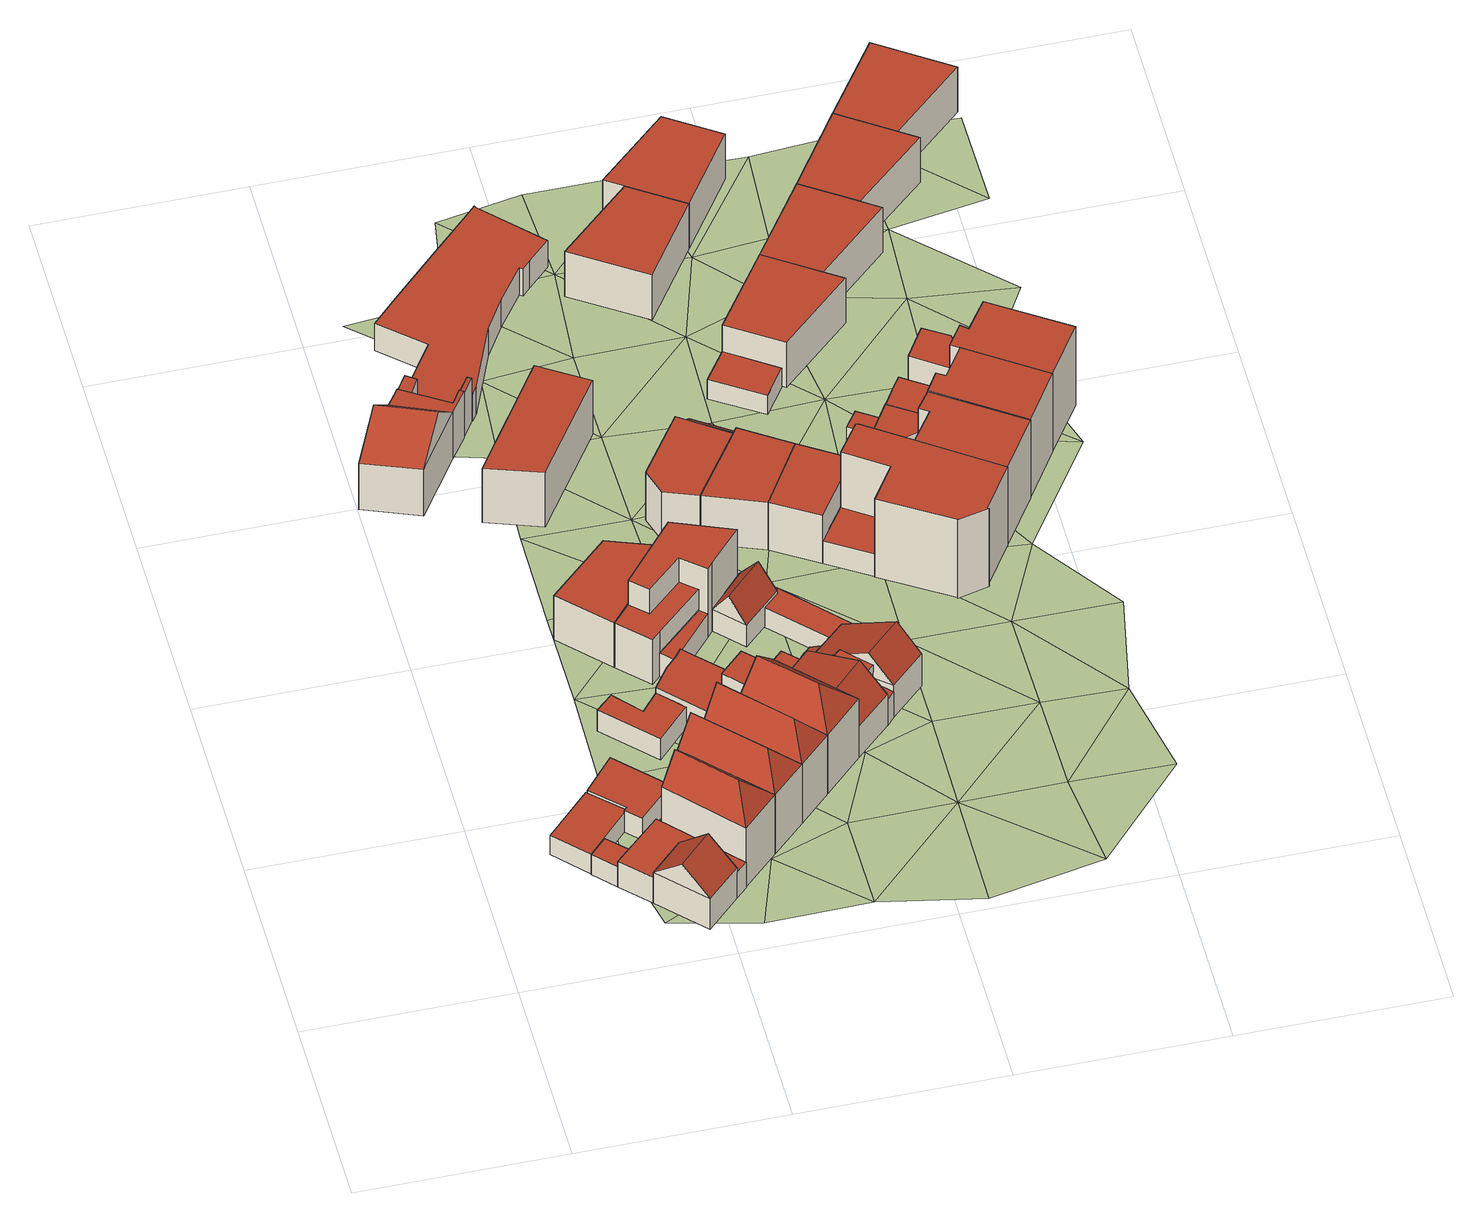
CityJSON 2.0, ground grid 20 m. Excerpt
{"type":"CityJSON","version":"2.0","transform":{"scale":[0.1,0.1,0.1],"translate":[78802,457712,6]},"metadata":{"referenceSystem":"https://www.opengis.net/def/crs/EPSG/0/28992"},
"CityObjects":{
"building1":{"type":"Building","children":["building1-1","building1-2","building1-3","building1-4"]},
"building1-1":{"type":"BuildingPart","attributes":{"RelativeEavesHeight":3.25,"AbsoluteEavesHeight":9.59,"RelativeRidgeHeight":3.25,"AbsoluteRidgeHeight":9.59,"roofType":"1000"},"parents":["building1"],"geometry":[{"type":"Solid","lod":"2","boundaries":[[[[0,1,2,3]],[[1,4,5,2]],[[4,6,7,5]],[[6,8,9,7]],[[8,10,11,9]],[[10,0,3,11]],[[10,8,6,4,1,0]],[[3,2,5,7,9,11]]]],"semantics":{"surfaces":[{"type":"WallSurface"},{"type":"RoofSurface","Slope":90,"Direction":0},{"type":"GroundSurface"}],"values":[[0,0,0,0,0,0,1,2]]}}]},
"building1-2":{"type":"BuildingPart","attributes":{"RelativeEavesHeight":3.87,"AbsoluteEavesHeight":10.19,"RelativeRidgeHeight":6.67,"AbsoluteRidgeHeight":12.99,"roofType":"1030"},"parents":["building1"],"geometry":[{"type":"Solid","lod":"2","boundaries":[[[[12,13,14,7]],[[13,15,11,14]],[[15,16,9,11]],[[16,12,7,9]],[[15,13,17]],[[12,16,18]],[[13,12,18,17]],[[16,15,17,18]],[[7,14,11,9]]]],"semantics":{"surfaces":[{"type":"WallSurface"},{"type":"RoofSurface","Slope":46.79,"Direction":135.98},{"type":"RoofSurface","Slope":46.79,"Direction":315.79},{"type":"GroundSurface"}],"values":[[0,0,0,0,0,0,1,2,3]]}}]},
"building1-3":{"type":"BuildingPart","attributes":{"RelativeEavesHeight":2.55,"AbsoluteEavesHeight":8.89,"RelativeRidgeHeight":2.55,"AbsoluteRidgeHeight":8.89,"roofType":"1000"},"parents":["building1"],"geometry":[{"type":"Solid","lod":"2","boundaries":[[[[19,20,21,3]],[[20,22,23,21]],[[22,24,25,23]],[[24,19,3,25]],[[24,22,20,19]],[[3,21,23,25]]]],"semantics":{"surfaces":[{"type":"WallSurface"},{"type":"RoofSurface","Slope":90,"Direction":0},{"type":"GroundSurface"}],"values":[[0,0,0,0,1,2]]}}]},
"building1-4":{"type":"BuildingPart","attributes":{"RelativeEavesHeight":2.53,"AbsoluteEavesHeight":8.89,"RelativeRidgeHeight":2.53,"AbsoluteRidgeHeight":8.89,"roofType":"1000"},"parents":["building1"],"geometry":[{"type":"Solid","lod":"2","boundaries":[[[[20,26,27,28]],[[26,29,30,27]],[[29,31,32,30]],[[31,20,28,32]],[[31,29,26,20]],[[28,27,30,32]]]],"semantics":{"surfaces":[{"type":"WallSurface"},{"type":"RoofSurface","Slope":90,"Direction":0},{"type":"GroundSurface"}],"values":[[0,0,0,0,1,2]]}}]},
"building2":{"type":"Building","attributes":{"RelativeEavesHeight":2.79,"AbsoluteEavesHeight":9.16,"RelativeRidgeHeight":2.79,"AbsoluteRidgeHeight":9.16,"roofType":"1000"},"geometry":[{"type":"Solid","lod":"2","boundaries":[[[[33,34,35,36]],[[34,37,32,35]],[[37,38,39,32]],[[38,40,41,39]],[[40,42,43,41]],[[42,33,36,43]],[[42,40,38,37,34,33]],[[36,35,32,39,41,43]]]],"semantics":{"surfaces":[{"type":"WallSurface"},{"type":"RoofSurface","Slope":90,"Direction":0},{"type":"GroundSurface"}],"values":[[0,0,0,0,0,0,1,2]]}}]},
"building3":{"type":"Building","attributes":{"RelativeEavesHeight":7.64,"AbsoluteEavesHeight":14.04,"RelativeRidgeHeight":10.37,"AbsoluteRidgeHeight":16.76,"roofType":"1130"},"geometry":[{"type":"Solid","lod":"2","boundaries":[[[[44,45,46,47]],[[45,48,49,46]],[[48,50,51,49]],[[50,44,47,51]],[[48,45,52]],[[44,50,53]],[[45,44,53,52]],[[50,48,52,53]],[[47,46,49,51]]]],"semantics":{"surfaces":[{"type":"WallSurface"},{"type":"RoofSurface","Slope":40.47,"Direction":136.16},{"type":"RoofSurface","Slope":40.41,"Direction":46.32},{"type":"RoofSurface","Slope":40.41,"Direction":226.76},{"type":"GroundSurface"}],"values":[[0,0,0,0,1,0,2,3,4]]}}]},
"building4":{"type":"Building","attributes":{"RelativeEavesHeight":2.63,"AbsoluteEavesHeight":9.06,"RelativeRidgeHeight":2.63,"AbsoluteRidgeHeight":9.06,"roofType":"1000"},"geometry":[{"type":"Solid","lod":"2","boundaries":[[[[54,55,56,57]],[[55,58,59,56]],[[58,60,61,59]],[[60,62,63,61]],[[62,64,65,63]],[[64,54,57,65]],[[64,62,60,58,55,54]],[[57,56,59,61,63,65]]]],"semantics":{"surfaces":[{"type":"WallSurface"},{"type":"RoofSurface","Slope":90,"Direction":0},{"type":"GroundSurface"}],"values":[[0,0,0,0,0,0,1,2]]}}]},
"building5":{"type":"Building","attributes":{"RelativeEavesHeight":7.61,"AbsoluteEavesHeight":14.04,"RelativeRidgeHeight":10.33,"AbsoluteRidgeHeight":16.76,"roofType":"1130"},"geometry":[{"type":"Solid","lod":"2","boundaries":[[[[66,67,68,69]],[[67,45,46,68]],[[45,70,71,46]],[[70,66,69,71]],[[45,67,72]],[[66,70,73]],[[67,66,73,72]],[[70,45,72,73]],[[69,68,46,71]]]],"semantics":{"surfaces":[{"type":"WallSurface"},{"type":"RoofSurface","Slope":39.06,"Direction":136.16},{"type":"RoofSurface","Slope":39.07,"Direction":46.12},{"type":"RoofSurface","Slope":39.07,"Direction":226.01},{"type":"GroundSurface"}],"values":[[0,0,0,0,1,0,2,3,4]]}}]},
"building6":{"type":"Building","attributes":{"RelativeEavesHeight":5.73,"AbsoluteEavesHeight":12.01,"RelativeRidgeHeight":5.73,"AbsoluteRidgeHeight":12.01,"roofType":"1000"},"geometry":[{"type":"Solid","lod":"2","boundaries":[[[[74,75,76,77]],[[75,78,79,76]],[[78,80,81,79]],[[80,74,77,81]],[[80,78,75,74]],[[77,76,79,81]]]],"semantics":{"surfaces":[{"type":"WallSurface"},{"type":"RoofSurface","Slope":90,"Direction":97.98},{"type":"GroundSurface"}],"values":[[0,0,0,0,1,2]]}}]},
"building7":{"type":"Building","attributes":{"RelativeEavesHeight":7.64,"AbsoluteEavesHeight":14.04,"RelativeRidgeHeight":10.37,"AbsoluteRidgeHeight":16.76,"roofType":"1130"},"geometry":[{"type":"Solid","lod":"2","boundaries":[[[[82,83,84,85]],[[83,67,68,84]],[[67,66,69,68]],[[66,82,85,69]],[[67,83,86]],[[82,66,87]],[[83,82,87,86]],[[66,67,86,87]],[[85,84,68,69]]]],"semantics":{"surfaces":[{"type":"WallSurface"},{"type":"RoofSurface","Slope":37.57,"Direction":136.16},{"type":"RoofSurface","Slope":37.57,"Direction":46.16},{"type":"RoofSurface","Slope":37.57,"Direction":226.16},{"type":"GroundSurface"}],"values":[[0,0,0,0,1,0,2,3,4]]}}]},
"building8":{"type":"Building","children":["building8-1","building8-2","building8-3","building8-4","building8-5"]},
"building8-1":{"type":"BuildingPart","attributes":{"RelativeEavesHeight":6.04,"AbsoluteEavesHeight":12.3,"RelativeRidgeHeight":9.85,"AbsoluteRidgeHeight":16.12,"roofType":"1030"},"parents":["building8"],"geometry":[{"type":"Solid","lod":"2","boundaries":[[[[88,89,90,91]],[[89,92,93,90]],[[92,94,95,93]],[[94,88,91,95]],[[92,89,96]],[[88,94,97]],[[89,88,97,96]],[[94,92,96,97]],[[91,90,93,95]]]],"semantics":{"surfaces":[{"type":"WallSurface"},{"type":"RoofSurface","Slope":43.45,"Direction":22.09},{"type":"RoofSurface","Slope":43.64,"Direction":201.91},{"type":"GroundSurface"}],"values":[[0,0,0,0,0,0,1,2,3]]}}]},
"building8-2":{"type":"BuildingPart","attributes":{"RelativeEavesHeight":6,"AbsoluteEavesHeight":12.3,"RelativeRidgeHeight":6,"AbsoluteRidgeHeight":12.3,"roofType":"1000"},"parents":["building8"],"geometry":[{"type":"Solid","lod":"2","boundaries":[[[[89,88,91,90]],[[88,98,99,91]],[[98,100,101,99]],[[100,102,103,101]],[[102,104,105,103]],[[104,106,107,105]],[[106,89,90,107]],[[106,104,102,100,98,88,89]],[[90,91,99,101,103,105,107]]]],"semantics":{"surfaces":[{"type":"WallSurface"},{"type":"RoofSurface","Slope":90,"Direction":180},{"type":"GroundSurface"}],"values":[[0,0,0,0,0,0,0,1,2]]}}]},
"building8-3":{"type":"BuildingPart","attributes":{"RelativeEavesHeight":5.63,"AbsoluteEavesHeight":12,"RelativeRidgeHeight":5.63,"AbsoluteRidgeHeight":12,"roofType":"1000"},"parents":["building8"],"geometry":[{"type":"Solid","lod":"2","boundaries":[[[[108,109,110,111]],[[109,112,113,110]],[[112,114,115,113]],[[114,108,111,115]],[[114,112,109,108]],[[111,110,113,115]]]],"semantics":{"surfaces":[{"type":"WallSurface"},{"type":"RoofSurface","Slope":90,"Direction":0},{"type":"GroundSurface"}],"values":[[0,0,0,0,1,2]]}}]},
"building8-4":{"type":"BuildingPart","attributes":{"RelativeEavesHeight":5.69,"AbsoluteEavesHeight":12,"RelativeRidgeHeight":5.69,"AbsoluteRidgeHeight":12,"roofType":"1000"},"parents":["building8"],"geometry":[{"type":"Solid","lod":"2","boundaries":[[[[116,117,118,101]],[[117,119,120,118]],[[119,121,122,120]],[[121,116,101,122]],[[121,119,117,116]],[[101,118,120,122]]]],"semantics":{"surfaces":[{"type":"WallSurface"},{"type":"RoofSurface","Slope":90,"Direction":90},{"type":"GroundSurface"}],"values":[[0,0,0,0,1,2]]}}]},
"building8-5":{"type":"BuildingPart","attributes":{"RelativeEavesHeight":3.48,"AbsoluteEavesHeight":9.8,"RelativeRidgeHeight":3.48,"AbsoluteRidgeHeight":9.8,"roofType":"1000"},"parents":["building8"],"geometry":[{"type":"Solid","lod":"2","boundaries":[[[[123,124,118,120]],[[124,125,126,118]],[[125,127,128,126]],[[127,129,130,128]],[[129,131,132,130]],[[131,133,134,132]],[[133,135,136,134]],[[135,137,138,136]],[[137,139,140,138]],[[139,141,142,140]],[[141,143,144,142]],[[143,145,146,144]],[[145,147,148,146]],[[147,149,150,148]],[[149,151,152,150]],[[151,153,154,152]],[[153,155,156,154]],[[155,157,158,156]],[[157,159,105,158]],[[159,160,103,105]],[[160,161,122,103]],[[161,123,120,122]],[[161,160,159,157,155,153,151,149,147,145,143,141,139,137,135,133,131,129,127,125,124,123]],[[120,118,126,128,130,132,134,136,138,140,142,144,146,148,150,152,154,156,158,105,103,122]]]],"semantics":{"surfaces":[{"type":"WallSurface"},{"type":"RoofSurface","Slope":90,"Direction":90},{"type":"GroundSurface"}],"values":[[0,0,0,0,0,0,0,0,0,0,0,0,0,0,0,0,0,0,0,0,0,0,1,2]]}}]},
"building9":{"type":"Building","attributes":{"RelativeEavesHeight":6.96,"AbsoluteEavesHeight":13.3,"RelativeRidgeHeight":6.96,"AbsoluteRidgeHeight":13.3,"roofType":"1000"},"geometry":[{"type":"Solid","lod":"2","boundaries":[[[[162,163,164,165]],[[163,166,167,164]],[[166,168,169,167]],[[168,162,165,169]],[[168,166,163,162]],[[165,164,167,169]]]],"semantics":{"surfaces":[{"type":"WallSurface"},{"type":"RoofSurface","Slope":90,"Direction":0},{"type":"GroundSurface"}],"values":[[0,0,0,0,1,2]]}}]},
"building10":{"type":"Building","children":["building10-1","building10-2","building10-3"]},
"building10-1":{"type":"BuildingPart","attributes":{"RelativeEavesHeight":8.82,"AbsoluteEavesHeight":15.09,"RelativeRidgeHeight":8.82,"AbsoluteRidgeHeight":15.09,"roofType":"1000"},"parents":["building10"],"geometry":[{"type":"Solid","lod":"2","boundaries":[[[[170,171,172,173]],[[171,174,175,172]],[[174,176,81,175]],[[176,177,178,81]],[[177,179,180,178]],[[179,181,182,180]],[[181,170,173,182]],[[181,179,177,176,174,171,170]],[[173,172,175,81,178,180,182]]]],"semantics":{"surfaces":[{"type":"WallSurface"},{"type":"RoofSurface","Slope":90,"Direction":187.07},{"type":"GroundSurface"}],"values":[[0,0,0,0,0,0,0,1,2]]}}]},
"building10-2":{"type":"BuildingPart","attributes":{"RelativeEavesHeight":2.97,"AbsoluteEavesHeight":9.31,"RelativeRidgeHeight":2.97,"AbsoluteRidgeHeight":9.31,"roofType":"1000"},"parents":["building10"],"geometry":[{"type":"Solid","lod":"2","boundaries":[[[[183,184,185,182]],[[184,186,187,185]],[[186,188,189,187]],[[188,190,191,189]],[[190,183,182,191]],[[190,188,186,184,183]],[[182,185,187,189,191]]]],"semantics":{"surfaces":[{"type":"WallSurface"},{"type":"RoofSurface","Slope":90,"Direction":0},{"type":"GroundSurface"}],"values":[[0,0,0,0,0,1,2]]}}]},
"building10-3":{"type":"BuildingPart","attributes":{"RelativeEavesHeight":5.68,"AbsoluteEavesHeight":12.01,"RelativeRidgeHeight":5.68,"AbsoluteRidgeHeight":12.01,"roofType":"1000"},"parents":["building10"],"geometry":[{"type":"Solid","lod":"2","boundaries":[[[[192,193,194,189]],[[193,74,77,194]],[[74,195,175,77]],[[195,196,172,175]],[[196,197,173,172]],[[197,198,191,173]],[[198,192,189,191]],[[198,197,196,195,74,193,192]],[[189,194,77,175,172,173,191]]]],"semantics":{"surfaces":[{"type":"WallSurface"},{"type":"RoofSurface","Slope":90,"Direction":0},{"type":"GroundSurface"}],"values":[[0,0,0,0,0,0,0,1,2]]}}]},
"building11":{"type":"Building","children":["building11-1","building11-2","building11-3"]},
"building11-1":{"type":"BuildingPart","attributes":{"RelativeEavesHeight":7.64,"AbsoluteEavesHeight":14.04,"RelativeRidgeHeight":10.37,"AbsoluteRidgeHeight":16.76,"roofType":"1130"},"parents":["building11"],"geometry":[{"type":"Solid","lod":"2","boundaries":[[[[199,200,201,202]],[[200,83,84,201]],[[83,203,204,84]],[[203,199,202,204]],[[83,200,205]],[[199,203,206]],[[200,199,206,205]],[[203,83,205,206]],[[202,201,84,204]]]],"semantics":{"surfaces":[{"type":"WallSurface"},{"type":"RoofSurface","Slope":43.28,"Direction":136.16},{"type":"RoofSurface","Slope":43.27,"Direction":46.09},{"type":"RoofSurface","Slope":43.27,"Direction":226.14},{"type":"GroundSurface"}],"values":[[0,0,0,0,1,0,2,3,4]]}}]},
"building11-2":{"type":"BuildingPart","attributes":{"RelativeEavesHeight":3.44,"AbsoluteEavesHeight":9.84,"RelativeRidgeHeight":3.44,"AbsoluteRidgeHeight":9.84,"roofType":"1000"},"parents":["building11"],"geometry":[{"type":"Solid","lod":"2","boundaries":[[[[207,208,85,204]],[[208,209,56,85]],[[209,210,211,56]],[[210,212,213,211]],[[212,214,215,213]],[[214,216,217,215]],[[216,218,219,217]],[[218,220,221,219]],[[220,222,223,221]],[[222,207,204,223]],[[222,220,218,216,214,212,210,209,208,207]],[[204,85,56,211,213,215,217,219,221,223]]]],"semantics":{"surfaces":[{"type":"WallSurface"},{"type":"RoofSurface","Slope":90,"Direction":271.43},{"type":"GroundSurface"}],"values":[[0,0,0,0,0,0,0,0,0,0,1,2]]}}]},
"building11-3":{"type":"BuildingPart","attributes":{"RelativeEavesHeight":6.78,"AbsoluteEavesHeight":13.24,"RelativeRidgeHeight":6.78,"AbsoluteRidgeHeight":13.24,"roofType":"1000"},"parents":["building11"],"geometry":[{"type":"Solid","lod":"2","boundaries":[[[[224,225,226,227]],[[225,228,229,226]],[[228,230,231,229]],[[230,224,227,231]],[[230,228,225,224]],[[227,226,229,231]]]],"semantics":{"surfaces":[{"type":"WallSurface"},{"type":"RoofSurface","Slope":90,"Direction":271.23},{"type":"GroundSurface"}],"values":[[0,0,0,0,1,2]]}}]},
"building12":{"type":"Building","children":["building12-1","building12-2","building12-3","building12-4","building12-5","building12-6"]},
"building12-1":{"type":"BuildingPart","attributes":{"RelativeEavesHeight":4.4,"AbsoluteEavesHeight":10.76,"RelativeRidgeHeight":6.77,"AbsoluteRidgeHeight":13.13,"roofType":"1030"},"parents":["building12"],"geometry":[{"type":"Solid","lod":"2","boundaries":[[[[232,233,201,234]],[[233,235,236,201]],[[235,237,238,236]],[[237,232,234,238]],[[235,233,239]],[[232,237,240]],[[233,232,240,239]],[[237,235,239,240]],[[234,201,236,238]]]],"semantics":{"surfaces":[{"type":"WallSurface"},{"type":"RoofSurface","Slope":45.17,"Direction":135.87},{"type":"RoofSurface","Slope":70.68,"Direction":315.9},{"type":"GroundSurface"}],"values":[[0,0,0,0,0,0,1,2,3]]}}]},
"building12-2":{"type":"BuildingPart","attributes":{"RelativeEavesHeight":3.2,"AbsoluteEavesHeight":9.55,"RelativeRidgeHeight":3.2,"AbsoluteRidgeHeight":9.55,"roofType":"1000"},"parents":["building12"],"geometry":[{"type":"Solid","lod":"2","boundaries":[[[[241,242,243,244]],[[242,245,246,243]],[[245,247,248,246]],[[247,241,244,248]],[[247,245,242,241]],[[244,243,246,248]]]],"semantics":{"surfaces":[{"type":"WallSurface"},{"type":"RoofSurface","Slope":90,"Direction":327.34},{"type":"GroundSurface"}],"values":[[0,0,0,0,1,2]]}}]},
"building12-3":{"type":"BuildingPart","attributes":{"RelativeEavesHeight":5.39,"AbsoluteEavesHeight":11.75,"RelativeRidgeHeight":5.39,"AbsoluteRidgeHeight":11.75,"roofType":"1000"},"parents":["building12"],"geometry":[{"type":"Solid","lod":"2","boundaries":[[[[249,250,251,252]],[[250,253,254,251]],[[253,255,256,254]],[[255,249,252,256]],[[255,253,250,249]],[[252,251,254,256]]]],"semantics":{"surfaces":[{"type":"WallSurface"},{"type":"RoofSurface","Slope":90,"Direction":352.06},{"type":"GroundSurface"}],"values":[[0,0,0,0,1,2]]}}]},
"building12-4":{"type":"BuildingPart","attributes":{"RelativeEavesHeight":3.18,"AbsoluteEavesHeight":9.55,"RelativeRidgeHeight":3.18,"AbsoluteRidgeHeight":9.55,"roofType":"1000"},"parents":["building12"],"geometry":[{"type":"Solid","lod":"2","boundaries":[[[[257,258,238,254]],[[258,259,260,238]],[[259,261,256,260]],[[261,257,254,256]],[[261,259,258,257]],[[254,238,260,256]]]],"semantics":{"surfaces":[{"type":"WallSurface"},{"type":"RoofSurface","Slope":90,"Direction":9.06},{"type":"GroundSurface"}],"values":[[0,0,0,0,1,2]]}}]},
"building12-5":{"type":"BuildingPart","attributes":{"RelativeEavesHeight":2.92,"AbsoluteEavesHeight":9.31,"RelativeRidgeHeight":2.92,"AbsoluteRidgeHeight":9.31,"roofType":"1000"},"parents":["building12"],"geometry":[{"type":"Solid","lod":"2","boundaries":[[[[262,263,264,236]],[[263,265,266,264]],[[265,267,268,266]],[[267,262,236,268]],[[267,265,263,262]],[[236,264,266,268]]]],"semantics":{"surfaces":[{"type":"WallSurface"},{"type":"RoofSurface","Slope":90,"Direction":0},{"type":"GroundSurface"}],"values":[[0,0,0,0,1,2]]}}]},
"building12-6":{"type":"BuildingPart","attributes":{"RelativeEavesHeight":2.48,"AbsoluteEavesHeight":8.89,"RelativeRidgeHeight":2.48,"AbsoluteRidgeHeight":8.89,"roofType":"1000"},"parents":["building12"],"geometry":[{"type":"Solid","lod":"2","boundaries":[[[[269,270,217,264]],[[270,271,272,217]],[[271,273,274,272]],[[273,269,264,274]],[[273,271,270,269]],[[264,217,272,274]]]],"semantics":{"surfaces":[{"type":"WallSurface"},{"type":"RoofSurface","Slope":90,"Direction":0},{"type":"GroundSurface"}],"values":[[0,0,0,0,1,2]]}}]},
"building13":{"type":"Building","children":["building13-1","building13-2","building13-3","building13-4","building13-5"]},
"building13-1":{"type":"BuildingPart","attributes":{"RelativeEavesHeight":2.76,"AbsoluteEavesHeight":9.07,"RelativeRidgeHeight":2.98,"AbsoluteRidgeHeight":9.3,"roofType":"1010"},"parents":["building13"],"geometry":[{"type":"Solid","lod":"2","boundaries":[[[[275,276,277,278]],[[276,279,280,277]],[[279,281,282,280]],[[281,275,278,282]],[[281,279,276,275]],[[278,277,280,282]]]],"semantics":{"surfaces":[{"type":"WallSurface"},{"type":"RoofSurface","Slope":46.27,"Direction":46.74},{"type":"GroundSurface"}],"values":[[0,0,0,0,1,2]]}}]},
"building13-2":{"type":"BuildingPart","attributes":{"RelativeEavesHeight":2.64,"AbsoluteEavesHeight":9.01,"RelativeRidgeHeight":3.04,"AbsoluteRidgeHeight":9.41,"roofType":"1010"},"parents":["building13"],"geometry":[{"type":"Solid","lod":"2","boundaries":[[[[283,284,285,286]],[[284,287,288,285]],[[287,289,290,288]],[[289,283,286,290]],[[289,287,284,283]],[[286,285,288,290]]]],"semantics":{"surfaces":[{"type":"WallSurface"},{"type":"RoofSurface","Slope":56.46,"Direction":316.2},{"type":"GroundSurface"}],"values":[[0,0,0,0,1,2]]}}]},
"building13-3":{"type":"BuildingPart","attributes":{"RelativeEavesHeight":2.79,"AbsoluteEavesHeight":9.06,"RelativeRidgeHeight":5.54,"AbsoluteRidgeHeight":11.81,"roofType":"1030"},"parents":["building13"],"geometry":[{"type":"Solid","lod":"2","boundaries":[[[[291,292,293,294]],[[292,295,180,293]],[[295,296,297,180]],[[296,291,294,297]],[[295,292,298]],[[291,296,299]],[[292,291,299,298]],[[296,295,298,299]],[[294,293,180,297]]]],"semantics":{"surfaces":[{"type":"WallSurface"},{"type":"RoofSurface","Slope":34.41,"Direction":135.51},{"type":"RoofSurface","Slope":34.38,"Direction":313.44},{"type":"GroundSurface"}],"values":[[0,0,0,0,0,0,1,2,3]]}}]},
"building13-4":{"type":"BuildingPart","attributes":{"RelativeEavesHeight":3.57,"AbsoluteEavesHeight":9.88,"RelativeRidgeHeight":6.82,"AbsoluteRidgeHeight":13.13,"roofType":"1030"},"parents":["building13"],"geometry":[{"type":"Solid","lod":"2","boundaries":[[[[283,300,301,302]],[[300,303,304,301]],[[303,305,244,304]],[[305,283,302,244]],[[303,300,306]],[[283,305,307]],[[300,283,307,306]],[[305,303,306,307]],[[302,301,304,244]]]],"semantics":{"surfaces":[{"type":"WallSurface"},{"type":"RoofSurface","Slope":57.48,"Direction":316.43},{"type":"RoofSurface","Slope":43.64,"Direction":135.98},{"type":"GroundSurface"}],"values":[[0,0,0,0,0,0,1,2,3]]}}]},
"building13-5":{"type":"BuildingPart","attributes":{"RelativeEavesHeight":2.51,"AbsoluteEavesHeight":8.79,"RelativeRidgeHeight":2.51,"AbsoluteRidgeHeight":8.79,"roofType":"1000"},"parents":["building13"],"geometry":[{"type":"Solid","lod":"2","boundaries":[[[[308,309,310,301]],[[309,311,312,310]],[[311,313,294,312]],[[313,314,315,294]],[[314,316,317,315]],[[316,318,319,317]],[[318,320,321,319]],[[320,308,301,321]],[[320,318,316,314,313,311,309,308]],[[301,310,312,294,315,317,319,321]]]],"semantics":{"surfaces":[{"type":"WallSurface"},{"type":"RoofSurface","Slope":90,"Direction":0},{"type":"GroundSurface"}],"values":[[0,0,0,0,0,0,0,0,1,2]]}}]},
"building14":{"type":"Building","children":["building14-1","building14-2","building14-3"]},
"building14-1":{"type":"BuildingPart","attributes":{"RelativeEavesHeight":6.19,"AbsoluteEavesHeight":12.51,"RelativeRidgeHeight":6.19,"AbsoluteRidgeHeight":12.51,"roofType":"1000"},"parents":["building14"],"geometry":[{"type":"Solid","lod":"2","boundaries":[[[[322,323,324,325]],[[323,326,327,324]],[[326,328,329,327]],[[328,330,331,329]],[[330,322,325,331]],[[330,328,326,323,322]],[[325,324,327,329,331]]]],"semantics":{"surfaces":[{"type":"WallSurface"},{"type":"RoofSurface","Slope":90,"Direction":0},{"type":"GroundSurface"}],"values":[[0,0,0,0,0,1,2]]}}]},
"building14-2":{"type":"BuildingPart","attributes":{"RelativeEavesHeight":2.73,"AbsoluteEavesHeight":9.09,"RelativeRidgeHeight":3.13,"AbsoluteRidgeHeight":9.49,"roofType":"1010"},"parents":["building14"],"geometry":[{"type":"Solid","lod":"2","boundaries":[[[[332,333,334,335]],[[333,336,337,334]],[[336,338,339,337]],[[338,332,335,339]],[[338,336,333,332]],[[335,334,337,339]]]],"semantics":{"surfaces":[{"type":"WallSurface"},{"type":"RoofSurface","Slope":48.47,"Direction":33.75},{"type":"GroundSurface"}],"values":[[0,0,0,0,1,2]]}}]},
"building14-3":{"type":"BuildingPart","attributes":{"RelativeEavesHeight":3.14,"AbsoluteEavesHeight":9.49,"RelativeRidgeHeight":3.14,"AbsoluteRidgeHeight":9.49,"roofType":"1000"},"parents":["building14"],"geometry":[{"type":"Solid","lod":"2","boundaries":[[[[336,340,341,337]],[[340,342,343,341]],[[342,338,339,343]],[[338,336,337,339]],[[338,342,340,336]],[[337,341,343,339]]]],"semantics":{"surfaces":[{"type":"WallSurface"},{"type":"RoofSurface","Slope":90,"Direction":0},{"type":"GroundSurface"}],"values":[[0,0,0,0,1,2]]}}]},
"building15":{"type":"Building","children":["building15-1","building15-2"]},
"building15-1":{"type":"BuildingPart","attributes":{"RelativeEavesHeight":6.24,"AbsoluteEavesHeight":12.51,"RelativeRidgeHeight":6.24,"AbsoluteRidgeHeight":12.51,"roofType":"1000"},"parents":["building15"],"geometry":[{"type":"Solid","lod":"2","boundaries":[[[[344,323,324,345]],[[323,346,347,324]],[[346,348,349,347]],[[348,344,345,349]],[[348,346,323,344]],[[345,324,347,349]]]],"semantics":{"surfaces":[{"type":"WallSurface"},{"type":"RoofSurface","Slope":90,"Direction":0},{"type":"GroundSurface"}],"values":[[0,0,0,0,1,2]]}}]},
"building15-2":{"type":"BuildingPart","attributes":{"RelativeEavesHeight":3.15,"AbsoluteEavesHeight":9.49,"RelativeRidgeHeight":3.15,"AbsoluteRidgeHeight":9.49,"roofType":"1000"},"parents":["building15"],"geometry":[{"type":"Solid","lod":"2","boundaries":[[[[350,351,352,347]],[[351,353,354,352]],[[353,355,349,354]],[[355,350,347,349]],[[355,353,351,350]],[[347,352,354,349]]]],"semantics":{"surfaces":[{"type":"WallSurface"},{"type":"RoofSurface","Slope":90,"Direction":192.91},{"type":"GroundSurface"}],"values":[[0,0,0,0,1,2]]}}]},
"building16":{"type":"Building","children":["building16-1","building16-2"]},
"building16-1":{"type":"BuildingPart","attributes":{"RelativeEavesHeight":6.24,"AbsoluteEavesHeight":12.51,"RelativeRidgeHeight":6.24,"AbsoluteRidgeHeight":12.51,"roofType":"1000"},"parents":["building16"],"geometry":[{"type":"Solid","lod":"2","boundaries":[[[[356,344,345,357]],[[344,348,349,345]],[[348,358,359,349]],[[358,356,357,359]],[[358,348,344,356]],[[357,345,349,359]]]],"semantics":{"surfaces":[{"type":"WallSurface"},{"type":"RoofSurface","Slope":90,"Direction":0},{"type":"GroundSurface"}],"values":[[0,0,0,0,1,2]]}}]},
"building16-2":{"type":"BuildingPart","attributes":{"RelativeEavesHeight":2.43,"AbsoluteEavesHeight":8.79,"RelativeRidgeHeight":2.43,"AbsoluteRidgeHeight":8.79,"roofType":"1000"},"parents":["building16"],"geometry":[{"type":"Solid","lod":"2","boundaries":[[[[360,361,362,363]],[[361,364,365,362]],[[364,366,367,365]],[[366,368,369,367]],[[368,370,371,369]],[[370,360,363,371]],[[370,368,366,364,361,360]],[[363,362,365,367,369,371]]]],"semantics":{"surfaces":[{"type":"WallSurface"},{"type":"RoofSurface","Slope":90,"Direction":0},{"type":"GroundSurface"}],"values":[[0,0,0,0,0,0,1,2]]}}]},
"building17":{"type":"Building","attributes":{"RelativeEavesHeight":5.8,"AbsoluteEavesHeight":12.3,"RelativeRidgeHeight":5.8,"AbsoluteRidgeHeight":12.3,"roofType":"1000"},"geometry":[{"type":"Solid","lod":"2","boundaries":[[[[372,373,374,375]],[[373,376,377,374]],[[376,378,379,377]],[[378,372,375,379]],[[378,376,373,372]],[[375,374,377,379]]]],"semantics":{"surfaces":[{"type":"WallSurface"},{"type":"RoofSurface","Slope":90,"Direction":165.98},{"type":"GroundSurface"}],"values":[[0,0,0,0,1,2]]}}]},
"building18":{"type":"Building","children":["building18-1","building18-2"]},
"building18-1":{"type":"BuildingPart","attributes":{"RelativeEavesHeight":10.1,"AbsoluteEavesHeight":16.35,"RelativeRidgeHeight":10.1,"AbsoluteRidgeHeight":16.35,"roofType":"1000"},"parents":["building18"],"geometry":[{"type":"Solid","lod":"2","boundaries":[[[[380,381,382,383]],[[381,384,385,382]],[[384,386,387,385]],[[386,388,389,387]],[[388,390,391,389]],[[390,392,393,391]],[[392,394,395,393]],[[394,396,397,395]],[[396,398,399,397]],[[398,400,401,399]],[[400,380,383,401]],[[400,398,396,394,392,390,388,386,384,381,380]],[[383,382,385,387,389,391,393,395,397,399,401]]]],"semantics":{"surfaces":[{"type":"WallSurface"},{"type":"RoofSurface","Slope":90,"Direction":0},{"type":"GroundSurface"}],"values":[[0,0,0,0,0,0,0,0,0,0,0,1,2]]}}]},
"building18-2":{"type":"BuildingPart","attributes":{"RelativeEavesHeight":2.97,"AbsoluteEavesHeight":9.25,"RelativeRidgeHeight":2.97,"AbsoluteRidgeHeight":9.25,"roofType":"1000"},"parents":["building18"],"geometry":[{"type":"Solid","lod":"2","boundaries":[[[[402,403,404,405]],[[403,406,357,404]],[[406,407,408,357]],[[407,402,405,408]],[[407,406,403,402]],[[405,404,357,408]]]],"semantics":{"surfaces":[{"type":"WallSurface"},{"type":"RoofSurface","Slope":90,"Direction":277.12},{"type":"GroundSurface"}],"values":[[0,0,0,0,1,2]]}}]},
"building19":{"type":"Building","children":["building19-1","building19-2"]},
"building19-1":{"type":"BuildingPart","attributes":{"RelativeEavesHeight":5.85,"AbsoluteEavesHeight":12.3,"RelativeRidgeHeight":5.85,"AbsoluteRidgeHeight":12.3,"roofType":"1000"},"parents":["building19"],"geometry":[{"type":"Solid","lod":"2","boundaries":[[[[409,410,411,412]],[[410,413,414,411]],[[413,415,416,414]],[[415,409,412,416]],[[415,413,410,409]],[[412,411,414,416]]]],"semantics":{"surfaces":[{"type":"WallSurface"},{"type":"RoofSurface","Slope":90,"Direction":0},{"type":"GroundSurface"}],"values":[[0,0,0,0,1,2]]}}]},
"building19-2":{"type":"BuildingPart","attributes":{"RelativeEavesHeight":2.43,"AbsoluteEavesHeight":8.86,"RelativeRidgeHeight":2.43,"AbsoluteRidgeHeight":8.86,"roofType":"1000"},"parents":["building19"],"geometry":[{"type":"Solid","lod":"2","boundaries":[[[[417,418,419,420]],[[418,421,422,419]],[[421,423,424,422]],[[423,417,420,424]],[[423,421,418,417]],[[420,419,422,424]]]],"semantics":{"surfaces":[{"type":"WallSurface"},{"type":"RoofSurface","Slope":90,"Direction":0},{"type":"GroundSurface"}],"values":[[0,0,0,0,1,2]]}}]},
"building20":{"type":"Building","attributes":{"RelativeEavesHeight":5.76,"AbsoluteEavesHeight":12.3,"RelativeRidgeHeight":5.76,"AbsoluteRidgeHeight":12.3,"roofType":"1000"},"geometry":[{"type":"Solid","lod":"2","boundaries":[[[[378,425,426,379]],[[425,427,428,426]],[[427,429,430,428]],[[429,378,379,430]],[[429,427,425,378]],[[379,426,428,430]]]],"semantics":{"surfaces":[{"type":"WallSurface"},{"type":"RoofSurface","Slope":90,"Direction":166.62},{"type":"GroundSurface"}],"values":[[0,0,0,0,1,2]]}}]},
"building21":{"type":"Building","children":["building21-1","building21-2"]},
"building21-1":{"type":"BuildingPart","attributes":{"RelativeEavesHeight":6.84,"AbsoluteEavesHeight":13.2,"RelativeRidgeHeight":6.84,"AbsoluteRidgeHeight":13.2,"roofType":"1000"},"parents":["building21"],"geometry":[{"type":"Solid","lod":"2","boundaries":[[[[431,432,433,434]],[[432,435,436,433]],[[435,437,438,436]],[[437,439,440,438]],[[439,431,434,440]],[[439,437,435,432,431]],[[434,433,436,438,440]]]],"semantics":{"surfaces":[{"type":"WallSurface"},{"type":"RoofSurface","Slope":90,"Direction":0},{"type":"GroundSurface"}],"values":[[0,0,0,0,0,1,2]]}}]},
"building21-2":{"type":"BuildingPart","attributes":{"RelativeEavesHeight":10.1,"AbsoluteEavesHeight":16.35,"RelativeRidgeHeight":10.1,"AbsoluteRidgeHeight":16.35,"roofType":"1000"},"parents":["building21"],"geometry":[{"type":"Solid","lod":"2","boundaries":[[[[441,442,443,444]],[[442,386,387,443]],[[386,384,385,387]],[[384,445,446,385]],[[445,447,448,446]],[[447,441,444,448]],[[447,445,384,386,442,441]],[[444,443,387,385,446,448]]]],"semantics":{"surfaces":[{"type":"WallSurface"},{"type":"RoofSurface","Slope":90,"Direction":0},{"type":"GroundSurface"}],"values":[[0,0,0,0,0,0,1,2]]}}]},
"building22":{"type":"Building","children":["building22-1","building22-2","building22-3"]},
"building22-1":{"type":"BuildingPart","attributes":{"RelativeEavesHeight":10.08,"AbsoluteEavesHeight":16.35,"RelativeRidgeHeight":10.08,"AbsoluteRidgeHeight":16.35,"roofType":"1000"},"parents":["building22"],"geometry":[{"type":"Solid","lod":"2","boundaries":[[[[449,450,451,452]],[[450,453,454,451]],[[453,455,456,454]],[[455,457,458,456]],[[457,459,460,458]],[[459,449,452,460]],[[459,457,455,453,450,449]],[[452,451,454,456,458,460]]]],"semantics":{"surfaces":[{"type":"WallSurface"},{"type":"RoofSurface","Slope":90,"Direction":11.87},{"type":"GroundSurface"}],"values":[[0,0,0,0,0,0,1,2]]}}]},
"building22-2":{"type":"BuildingPart","attributes":{"RelativeEavesHeight":6.83,"AbsoluteEavesHeight":13.2,"RelativeRidgeHeight":6.83,"AbsoluteRidgeHeight":13.2,"roofType":"1000"},"parents":["building22"],"geometry":[{"type":"Solid","lod":"2","boundaries":[[[[431,439,440,434]],[[439,461,462,440]],[[461,463,464,462]],[[463,465,466,464]],[[465,467,468,466]],[[467,469,470,468]],[[469,431,434,470]],[[469,467,465,463,461,439,431]],[[434,440,462,464,466,468,470]]]],"semantics":{"surfaces":[{"type":"WallSurface"},{"type":"RoofSurface","Slope":90,"Direction":0},{"type":"GroundSurface"}],"values":[[0,0,0,0,0,0,0,1,2]]}}]},
"building22-3":{"type":"BuildingPart","attributes":{"RelativeEavesHeight":2.29,"AbsoluteEavesHeight":8.7,"RelativeRidgeHeight":2.29,"AbsoluteRidgeHeight":8.7,"roofType":"1000"},"parents":["building22"],"geometry":[{"type":"Solid","lod":"2","boundaries":[[[[471,472,473,462]],[[472,474,475,473]],[[474,476,464,475]],[[476,471,462,464]],[[476,474,472,471]],[[462,473,475,464]]]],"semantics":{"surfaces":[{"type":"WallSurface"},{"type":"RoofSurface","Slope":90,"Direction":0},{"type":"GroundSurface"}],"values":[[0,0,0,0,1,2]]}}]},
"building23":{"type":"Building","attributes":{"RelativeEavesHeight":5.78,"AbsoluteEavesHeight":12.29,"RelativeRidgeHeight":5.78,"AbsoluteRidgeHeight":12.29,"roofType":"1000"},"geometry":[{"type":"Solid","lod":"2","boundaries":[[[[477,413,414,478]],[[413,479,480,414]],[[479,481,482,480]],[[481,477,478,482]],[[481,479,413,477]],[[478,414,480,482]]]],"semantics":{"surfaces":[{"type":"WallSurface"},{"type":"RoofSurface","Slope":90,"Direction":166.36},{"type":"GroundSurface"}],"values":[[0,0,0,0,1,2]]}}]},
"building24":{"type":"Building","children":["building24-1","building24-2"]},
"building24-1":{"type":"BuildingPart","attributes":{"RelativeEavesHeight":10.06,"AbsoluteEavesHeight":16.35,"RelativeRidgeHeight":10.06,"AbsoluteRidgeHeight":16.35,"roofType":"1000"},"parents":["building24"],"geometry":[{"type":"Solid","lod":"2","boundaries":[[[[483,449,452,484]],[[449,485,486,452]],[[485,487,488,486]],[[487,489,490,488]],[[489,491,492,490]],[[491,483,484,492]],[[491,489,487,485,449,483]],[[484,452,486,488,490,492]]]],"semantics":{"surfaces":[{"type":"WallSurface"},{"type":"RoofSurface","Slope":90,"Direction":12.4},{"type":"GroundSurface"}],"values":[[0,0,0,0,0,0,1,2]]}}]},
"building24-2":{"type":"BuildingPart","attributes":{"RelativeEavesHeight":7,"AbsoluteEavesHeight":13.38,"RelativeRidgeHeight":7,"AbsoluteRidgeHeight":13.38,"roofType":"1000"},"parents":["building24"],"geometry":[{"type":"Solid","lod":"2","boundaries":[[[[493,494,495,496]],[[494,497,498,495]],[[497,499,500,498]],[[499,501,502,500]],[[501,493,496,502]],[[501,499,497,494,493]],[[496,495,498,500,502]]]],"semantics":{"surfaces":[{"type":"WallSurface"},{"type":"RoofSurface","Slope":90,"Direction":0},{"type":"GroundSurface"}],"values":[[0,0,0,0,0,1,2]]}}]},
"building25":{"type":"Building","attributes":{"RelativeEavesHeight":5.78,"AbsoluteEavesHeight":12.29,"RelativeRidgeHeight":5.78,"AbsoluteRidgeHeight":12.29,"roofType":"1000"},"geometry":[{"type":"Solid","lod":"2","boundaries":[[[[503,479,480,504]],[[479,505,506,480]],[[505,507,508,506]],[[507,503,504,508]],[[507,505,479,503]],[[504,480,506,508]]]],"semantics":{"surfaces":[{"type":"WallSurface"},{"type":"RoofSurface","Slope":90,"Direction":166.5},{"type":"GroundSurface"}],"values":[[0,0,0,0,1,2]]}}]},
"building26":{"type":"Building","attributes":{"RelativeEavesHeight":5.77,"AbsoluteEavesHeight":12.28,"RelativeRidgeHeight":5.77,"AbsoluteRidgeHeight":12.28,"roofType":"1000"},"geometry":[{"type":"Solid","lod":"2","boundaries":[[[[509,505,506,510]],[[505,511,512,506]],[[511,513,514,512]],[[513,509,510,514]],[[513,511,505,509]],[[510,506,512,514]]]],"semantics":{"surfaces":[{"type":"WallSurface"},{"type":"RoofSurface","Slope":90,"Direction":166.62},{"type":"GroundSurface"}],"values":[[0,0,0,0,1,2]]}}]},
"terrain1":{"type":"TINRelief","geometry":[{"type":"CompositeSurface","lod":"2","boundaries":[[[515,516,517]],[[518,515,519]],[[516,520,517]],[[521,518,519]],[[515,517,519]],[[522,521,523]],[[517,520,524]],[[521,519,525]],[[526,522,523]],[[527,528,529]],[[521,525,523]],[[519,517,530]],[[517,524,530]],[[528,526,531]],[[532,529,533]],[[526,523,531]],[[525,519,534]],[[519,530,535]],[[529,528,536]],[[528,531,536]],[[519,535,534]],[[523,525,537]],[[530,524,538]],[[533,529,539]],[[531,523,537]],[[529,536,539]],[[525,534,537]],[[524,540,538]],[[535,530,538]],[[541,533,542]],[[533,539,542]],[[536,531,543]],[[534,535,544]],[[531,537,545]],[[535,538,544]],[[539,536,546]],[[541,542,547]],[[537,534,548]],[[531,545,543]],[[538,540,549]],[[534,544,548]],[[542,539,546]],[[536,543,546]],[[545,537,550]],[[537,548,550]],[[544,538,551]],[[538,549,552]],[[547,542,553]],[[548,544,551]],[[538,552,551]],[[542,546,554]],[[543,545,555]],[[545,550,556]],[[546,543,555]],[[542,554,553]],[[550,548,557]],[[545,556,555]],[[548,551,557]],[[552,549,558]],[[554,546,559]],[[560,556,550]],[[546,555,559]],[[551,552,561]],[[555,556,560]],[[550,557,562]],[[557,551,561]],[[560,550,562]],[[552,558,561]],[[554,559,563]],[[553,554,564]],[[555,560,565]],[[554,563,564]],[[559,555,566]],[[557,561,567]],[[562,557,567]],[[555,565,566]],[[563,559,568]],[[560,562,569]],[[565,560,569]],[[559,566,568]],[[564,563,570]],[[566,565,571]],[[563,568,570]],[[565,569,571]],[[568,566,572]],[[566,571,572]],[[570,568,573]],[[570,573,574]]]}]}
},
"vertices":[
[115,102,36],[160,144,36],[160,144,3],[115,102,3],[225,74,36],[225,74,3],[214,64,36],[214,64,3],[172,106,36],[172,106,3],[141,76,36],[141,76,3],
[214,64,42],[182,33,42],[182,33,3],[141,76,42],[172,106,42],[162,54,70],[193,85,70],
[115,102,29],[96,122,29],[96,122,3],[112,138,29],[112,138,3],[132,118,29],[132,118,3],
[66,153,29],[66,153,4],[96,122,4],[109,196,29],[109,196,4],[139,167,29],[139,167,4],
[149,151,32],[136,164,32],[136,164,4],[149,151,4],[139,167,32],[110,195,32],[110,195,4],[139,229,32],[139,229,4],[183,184,32],[183,184,4],
[197,172,80],[259,107,80],[259,107,4],[197,172,4],[225,74,80],[225,74,4],[164,140,80],[164,140,4],[226,107,108],[180,156,108],
[181,277,31],[197,296,31],[197,296,4],[181,277,4],[219,273,31],[219,273,4],[188,241,31],[188,241,4],[142,288,31],[142,288,4],[158,303,31],[158,303,4],
[220,211,80],[291,137,80],[291,137,4],[220,211,4],[188,180,80],[188,180,4],[260,138,108],[204,196,108],
[175,360,60],[131,405,60],[131,405,3],[175,360,3],[189,459,60],[189,459,3],[243,439,60],[243,439,3],
[250,240,80],[321,166,80],[321,166,4],[250,240,4],[291,167,108],[235,226,108],
[43,660,63],[96,638,63],[96,638,3],[43,660,3],[55,577,63],[55,577,3],[1,598,63],[1,598,3],[76,607,101],[22,629,101],
[46,664,63],[46,664,3],[55,677,63],[55,677,3],[99,649,63],[99,649,3],[108,663,63],[108,663,3],[112,660,63],[112,660,3],
[112,660,60],[108,663,60],[108,663,4],[112,660,4],[119,679,60],[119,679,4],[123,677,60],[123,677,4],
[55,677,60],[66,694,60],[66,694,3],[76,687,60],[76,687,3],[66,670,60],[66,670,3],
[76,687,38],[66,694,38],[100,745,38],[100,745,3],[60,781,38],[60,781,3],[85,806,38],[85,806,3],[129,849,38],[129,849,3],[170,889,38],[170,889,3],[179,898,38],[179,898,3],[180,896,38],[180,896,3],[232,842,38],[232,842,3],[211,822,38],[211,822,3],[203,814,38],[203,814,3],[200,816,38],[200,816,3],[175,782,38],[175,782,3],[156,751,38],[156,751,3],[129,685,38],[129,685,3],[124,678,38],[124,678,3],[123,677,38],[123,677,3],[119,679,38],[119,679,3],[108,663,38],[99,649,38],[66,670,38],
[156,539,73],[103,557,73],[103,557,3],[156,539,3],[177,667,73],[177,667,3],[223,637,73],[223,637,3],
[242,395,91],[208,364,91],[208,364,3],[242,395,3],[192,379,91],[192,379,3],[243,439,91],[300,416,91],[300,416,3],[269,382,91],[269,382,3],[264,376,91],[264,376,3],
[264,376,33],[229,336,33],[229,336,3],[223,328,33],[223,328,3],[211,340,33],[211,340,3],[257,382,33],[257,382,3],
[211,340,60],[203,332,60],[203,332,3],[192,379,60],[208,364,60],[242,395,60],[257,382,60],
[296,267,80],[358,202,80],[358,202,4],[296,267,4],[258,232,80],[258,232,4],[322,203,108],[277,249,108],
[258,232,38],[250,240,38],[197,296,38],[212,317,38],[212,317,4],[223,328,38],[223,328,4],[229,336,38],[229,336,4],[260,304,38],[260,304,4],[273,290,38],[273,290,4],[250,268,38],[250,268,4],[272,244,38],[272,244,4],
[250,268,72],[273,290,72],[273,290,5],[250,268,5],[296,267,72],[296,267,5],[272,244,72],[272,244,5],
[392,234,44],[358,202,44],[392,234,4],[300,262,52],[300,262,4],[334,295,52],[334,295,4],[339,222,71],[372,255,71],
[400,243,36],[392,234,36],[392,234,3],[400,243,3],[376,250,36],[376,250,3],[385,259,36],[385,259,3],
[385,259,58],[376,250,58],[376,250,4],[385,259,4],[352,276,58],[352,276,4],[361,284,58],[361,284,4],
[352,276,36],[334,295,36],[342,303,36],[342,303,4],[361,284,36],
[300,262,33],[280,283,33],[280,283,4],[316,317,33],[316,317,4],[336,297,33],[336,297,4],
[280,283,29],[260,304,29],[272,315,29],[272,315,4],[292,294,29],[292,294,4],
[397,312,33],[401,315,28],[401,315,3],[397,312,3],[411,304,28],[411,304,3],[408,301,33],[408,301,3],
[341,304,34],[333,313,26],[333,313,4],[341,304,4],[343,322,26],[343,322,4],[352,314,34],[352,314,4],
[330,390,31],[294,356,31],[294,356,3],[330,390,3],[269,382,31],[303,419,31],[303,419,3],[281,369,58],[316,404,58],
[375,335,34],[375,335,3],[341,304,3],[433,274,44],[433,274,3],[400,243,44],[415,293,71],[382,262,71],
[375,335,28],[364,325,28],[364,325,3],[315,376,28],[315,376,3],[330,390,28],[328,392,28],[328,392,3],[332,396,28],[332,396,3],[385,340,28],[385,340,3],[377,333,28],[377,333,3],
[330,553,65],[284,487,65],[284,487,3],[330,553,3],[252,499,65],[252,499,3],[244,526,65],[244,526,3],[285,585,65],[285,585,3],
[305,614,27],[350,583,27],[350,583,4],[305,614,4],[345,576,35],[345,576,4],[299,606,35],[299,606,4],
[330,553,35],[330,553,4],[285,585,35],[285,585,4],
[340,465,65],[340,465,3],[334,559,65],[334,559,3],[380,528,65],[380,528,3],
[334,559,35],[347,578,35],[347,578,3],[392,546,35],[392,546,3],[380,528,35],
[383,438,65],[383,438,3],[425,499,65],[425,499,3],
[425,499,28],[410,509,28],[410,509,4],[425,499,4],[433,542,28],[433,542,4],[438,511,28],[438,511,4],[432,503,28],[432,503,4],[429,504,28],[429,504,4],
[306,757,63],[238,803,63],[238,803,5],[306,757,5],[308,867,63],[308,867,5],[358,833,63],[358,833,5],
[429,504,103],[432,503,103],[432,503,2],[429,504,2],[475,473,103],[475,473,2],[547,422,103],[547,422,2],[518,378,103],[518,378,2],[519,377,103],[519,377,2],[489,370,103],[489,370,2],[489,371,103],[489,371,2],[424,412,103],[424,412,2],[447,447,103],[447,447,2],[408,474,103],[408,474,2],
[447,447,32],[424,412,32],[424,412,3],[447,447,3],[383,438,32],[408,474,32],[408,474,3],
[402,650,63],[352,684,63],[352,684,5],[402,650,5],[404,759,63],[404,759,5],[471,713,63],[471,713,5],
[398,652,29],[378,623,29],[378,623,4],[398,652,4],[331,654,29],[331,654,4],[352,684,29],[352,684,4],
[291,879,63],[291,879,5],[359,941,63],[359,941,5],[409,907,63],[409,907,5],
[500,527,72],[487,509,72],[487,509,4],[500,527,4],[471,505,72],[471,505,4],[449,521,72],[449,521,4],[467,549,72],[467,549,4],
[500,527,103],[580,472,103],[580,472,2],[500,527,2],[496,503,103],[496,503,2],[487,509,103],[487,509,2],
[612,521,104],[580,472,104],[580,472,3],[612,521,3],[500,527,104],[500,527,3],[512,546,104],[512,546,3],[520,541,104],[520,541,3],[540,571,104],[540,571,3],
[468,550,72],[468,550,4],[479,568,72],[479,568,4],[486,578,72],[486,578,4],[511,561,72],[511,561,4],[512,546,72],[512,546,4],
[468,550,27],[437,571,27],[437,571,4],[449,588,27],[449,588,4],[479,568,27],
[454,725,63],[454,725,5],[456,834,63],[456,834,5],[523,788,63],[523,788,5],
[645,571,104],[645,571,3],[532,576,104],[532,576,3],[546,597,104],[546,597,3],[553,591,104],[553,591,3],[573,620,104],[573,620,3],
[532,576,74],[500,599,74],[500,599,4],[532,576,4],[519,629,74],[519,629,4],[542,614,74],[542,614,4],[546,597,74],[546,597,4],
[506,800,63],[506,800,5],[507,909,63],[507,909,5],[575,862,63],[575,862,5],
[558,874,63],[558,874,5],[559,984,63],[559,984,5],[627,937,63],[627,937,5],
[128,128,3],[145,49,4],[254,101,5],[129,229,4],[231,230,6],[230,29,3],[131,330,4],[131,429,3],[235,442,3],[330,30,4],[246,325,4],[131,529,4],[39,657,3],[135,628,4],[142,722,4],[330,129,3],[231,528,4],[40,815,4],[133,823,4],[330,328,4],[365,207,4],[229,631,4],[329,428,2],[430,129,4],[228,730,4],[429,10,4],[148,917,4],[235,830,6],[328,625,4],[431,230,3],[363,537,3],[330,730,5],[230,930,6],[431,331,3],[541,32,4],[432,430,3],[529,230,3],[530,130,4],[332,930,6],[358,822,5],[431,628,5],[425,532,4],[528,331,3],[629,129,3],[413,760,5],[480,571,4],[609,227,4],[568,418,2],[429,828,5],[435,928,5],[526,627,4],[530,729,5],[629,329,4],[534,813,6],[641,526,3],[524,934,5],[597,661,4],[631,718,5],[629,828,6],[628,928,6]
]}
